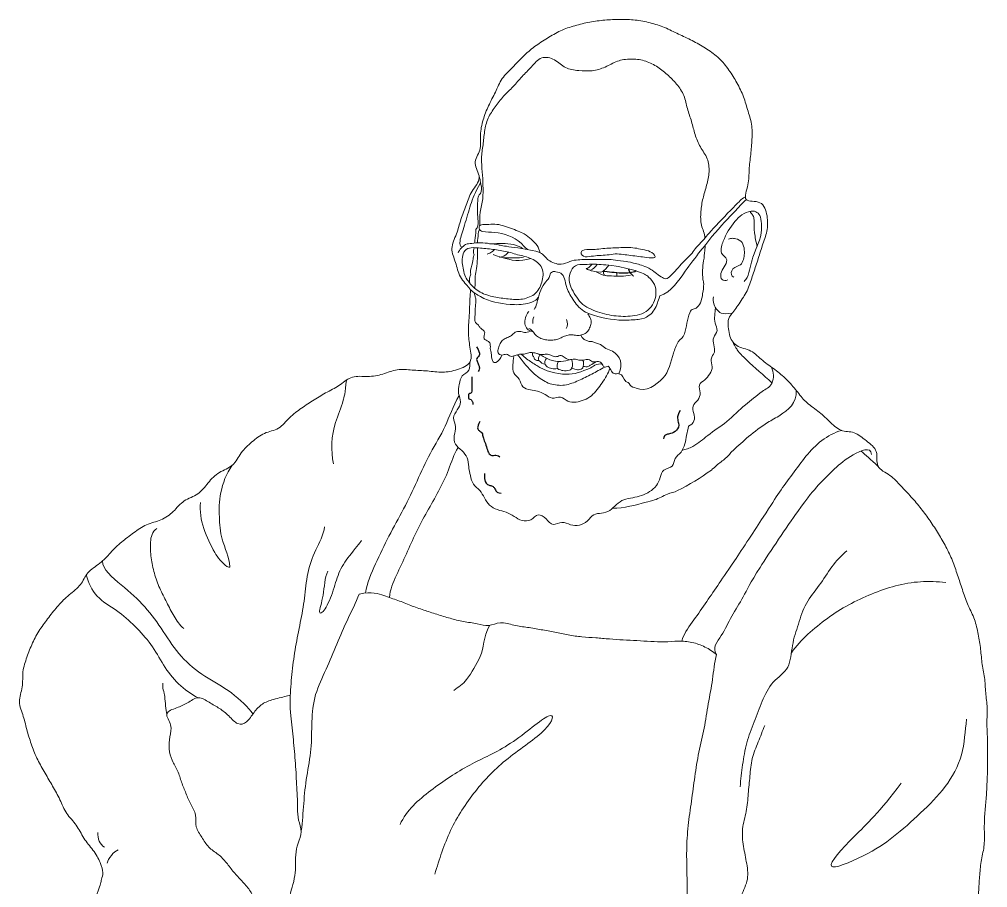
# Model space of a CAD drawing. Header units: feet. Extents: x 89 to 238, y -57 to 31.
# Drawn here: x 155.129 to 157.359, y -38.424 to -36.425 of the extents above; entities that cross this region are included whole.
import ezdxf

# ---------------------------------------------------------------- set-up
doc = ezdxf.new("R2010")
doc.units = ezdxf.units.FT
doc.header["$MEASUREMENT"] = 0
doc.layers.add('inner', color=1, linetype='Continuous')
doc.layers.add('outer', color=3, linetype='Continuous')

msp = doc.modelspace()

# ---------------------------------------------------------------- linework, layer by layer
at = {"layer": 'inner', "lineweight": 5}
for points in [[(156.7075, -36.9288), (156.7075, -36.9181), (156.6971, -36.8995), (156.6977, -36.8676), (156.7024, -36.8369), (156.7119, -36.8071), (156.7187, -36.7766), (156.7154, -36.7447), (156.6959, -36.7193), (156.6842, -36.6905), (156.6775, -36.6599), (156.6663, -36.6309), (156.661, -36.5997), (156.6431, -36.5735), (156.621, -36.5515), (156.5965, -36.5322), (156.568, -36.5184), (156.5369, -36.515), (156.5053, -36.5197), (156.4784, -36.5359), (156.4479, -36.5451), (156.4172, -36.5431), (156.385, -36.5395), (156.363, -36.5156), (156.3298, -36.5082), (156.3082, -36.5351), (156.2862, -36.556), (156.2666, -36.5806), (156.243, -36.6012), (156.2248, -36.6265), (156.2063, -36.6519), (156.1995, -36.6829), (156.1973, -36.7139), (156.1913, -36.7448), (156.1955, -36.776), (156.1965, -36.807), (156.1974, -36.8384), (156.1889, -36.8687), (156.1892, -36.8897), (156.1892, -36.9)], [(156.191, -36.8015), (156.1776, -36.8245), (156.1682, -36.8496), (156.1538, -36.9009), (156.1406, -36.9386), (156.1438, -36.9477), (156.1485, -36.9496)], [(156.1884, -36.9084), (156.1856, -36.9121), (156.184, -36.9367), (156.1839, -36.9396)], [(156.2722, -36.966), (156.2669, -36.9645), (156.2565, -36.9604), (156.2399, -36.9582), (156.2236, -36.9549), (156.2071, -36.9532), (156.1904, -36.9519), (156.1742, -36.9499), (156.1564, -36.9524), (156.1484, -36.9688), (156.1484, -36.9854), (156.1513, -37.0018), (156.155, -37.0182), (156.1655, -37.0314), (156.176, -37.0444), (156.1902, -37.0535), (156.2055, -37.06), (156.2217, -37.0642), (156.2381, -37.0668), (156.2546, -37.0689), (156.2712, -37.0703), (156.2879, -37.0699), (156.3038, -37.0645), (156.3188, -37.0569), (156.3279, -37.0422), (156.3332, -37.0266), (156.3365, -37.0099), (156.3315, -36.9936), (156.3195, -36.9815), (156.3045, -36.974), (156.2885, -36.9695), (156.2775, -36.9675), (156.2722, -36.966)], [(156.2549, -36.9607), (156.2495, -36.9699), (156.2392, -36.9721), (156.2342, -36.9733)], [(156.4408, -36.9548), (156.434, -36.9551), (156.4183, -36.9566), (156.4253, -36.974), (156.4466, -36.9703), (156.464, -36.9686), (156.4826, -36.968), (156.5006, -36.9643), (156.5191, -36.9665), (156.5371, -36.9685), (156.5559, -36.9712), (156.5719, -36.9728), (156.5982, -36.9768), (156.5869, -36.9601), (156.5683, -36.956), (156.5506, -36.9518), (156.5322, -36.9501), (156.5139, -36.9507), (156.4955, -36.9513), (156.4774, -36.9521), (156.4588, -36.955), (156.4475, -36.9545), (156.4408, -36.9548)], [(156.4094, -36.9923), (156.4034, -36.9955), (156.3955, -37.0092), (156.3941, -37.0312), (156.4035, -37.0514), (156.415, -37.0698), (156.4303, -37.0858), (156.4502, -37.0951), (156.4709, -37.102), (156.4921, -37.107), (156.5138, -37.1093), (156.5356, -37.1086), (156.5573, -37.1057), (156.5775, -37.0963), (156.5907, -37.0782), (156.5964, -37.0568), (156.593, -37.0346), (156.5787, -37.0174), (156.5599, -37.0059), (156.4961, -36.991), (156.4742, -36.9903), (156.4524, -36.9879), (156.4312, -36.9901), (156.4153, -36.9891), (156.4094, -36.9923)], [(156.4597, -36.9892), (156.4541, -36.9973), (156.4496, -36.9997), (156.4452, -37.0019)], [(156.504, -37.0089), (156.505, -37.0116), (156.5056, -37.0142), (156.5039, -37.0169)], [(156.302, -37.137), (156.306, -37.1379), (156.311, -37.143), (156.3173, -37.1525), (156.327, -37.1589), (156.3378, -37.1624), (156.3491, -37.1641), (156.3605, -37.1633), (156.3717, -37.1608), (156.3817, -37.1553), (156.3924, -37.1515), (156.4039, -37.1511), (156.4151, -37.1537), (156.4264, -37.1512), (156.4368, -37.1457), (156.4421, -37.1355), (156.4469, -37.1248), (156.4444, -37.1133), (156.4406, -37.1067), (156.4382, -37.1038)], [(156.3133, -37.1097), (156.3107, -37.1149), (156.3104, -37.1198), (156.3115, -37.1254)], [(156.3886, -37.1164), (156.3915, -37.1225), (156.3919, -37.1312), (156.388, -37.1369)], [(156.2672, -37.201), (156.2665, -37.2075), (156.2652, -37.2197), (156.264, -37.2409), (156.2828, -37.2517), (156.2849, -37.2738), (156.3072, -37.2782), (156.3213, -37.2805), (156.3401, -37.2877), (156.3551, -37.3009), (156.3763, -37.2911), (156.3913, -37.3066), (156.4114, -37.3073), (156.4298, -37.3019), (156.4469, -37.2924), (156.4597, -37.2777), (156.471, -37.2622), (156.4814, -37.246), (156.4869, -37.2343), (156.489, -37.2282)], [(156.2763, -37.1971), (156.2832, -37.2061), (156.2969, -37.2241), (156.321, -37.248), (156.3499, -37.2664), (156.3851, -37.2697), (156.4169, -37.2571), (156.4472, -37.242), (156.467, -37.231), (156.4768, -37.2256)], [(156.1414, -37.291), (156.127, -37.317), (156.1118, -37.3629), (156.0742, -37.4235), (156.0447, -37.4882), (156.0145, -37.5526), (155.9792, -37.6145), (155.9488, -37.6785), (155.9296, -37.7223), (155.9263, -37.7459)], [(156.1392, -37.4107), (156.129, -37.427), (156.1188, -37.4628), (156.0947, -37.5113), (156.0678, -37.5584), (156.0416, -37.6058), (156.0204, -37.6558), (155.9973, -37.7046), (155.9823, -37.7383), (155.9809, -37.7562)], [(157.1069, -37.4549), (157.0886, -37.4375), (157.0776, -37.4291), (157.0674, -37.4189)], [(155.4452, -37.597), (155.4345, -37.6048), (155.4291, -37.6287), (155.4317, -37.6649), (155.4389, -37.7007), (155.4514, -37.7351), (155.4686, -37.7673), (155.4842, -37.8), (155.498, -37.8197), (155.5074, -37.8277)], [(155.8316, -37.5936), (155.8296, -37.6128), (155.8094, -37.646), (155.7906, -37.7005), (155.7865, -37.7578), (155.7759, -37.8139), (155.7645, -37.87), (155.7566, -37.9261), (155.7537, -37.9641), (155.7526, -37.9831)], [(155.917, -37.6248), (155.9177, -37.6238), (155.8912, -37.6567), (155.8644, -37.6937), (155.8533, -37.7382), (155.8326, -37.7893), (155.8143, -37.7984), (155.8309, -37.754), (155.8319, -37.7106), (155.839, -37.6959)], [(157.0347, -37.6488), (157.0212, -37.6593), (156.9984, -37.6851), (156.9722, -37.729), (156.9381, -37.7681), (156.9231, -37.818), (156.9068, -37.8651), (156.9052, -37.9216), (156.8617, -37.9479), (156.8384, -37.995), (156.8213, -38.0428), (156.802, -38.0905), (156.7943, -38.1413), (156.79, -38.1751), (156.7887, -38.1921)], [(155.3207, -37.6717), (155.3191, -37.6918), (155.3667, -37.7284), (155.4198, -37.776), (155.4608, -37.8341), (155.499, -37.8947), (155.555, -37.9394), (155.6181, -37.9719), (155.6564, -38.0096), (155.6668, -38.0242)], [(155.283, -37.7044), (155.2879, -37.7222), (155.3038, -37.7574), (155.3542, -37.7849), (155.3956, -37.8219), (155.4336, -37.863), (155.4601, -37.9122), (155.4931, -37.9574), (155.5243, -37.9788), (155.5409, -37.9871)], [(156.0055, -38.2791), (156.0204, -38.2459), (156.075, -38.1991), (156.166, -38.1378), (156.2569, -38.1023), (156.3678, -38.0037), (156.3534, -38.0591), (156.2487, -38.1254), (156.1768, -38.2), (156.1176, -38.2908), (156.0961, -38.3593), (156.0853, -38.3931)], [(157.3103, -38.0365), (157.3068, -38.0637), (157.3045, -38.1202), (157.2636, -38.1945), (157.2054, -38.2525), (157.1412, -38.31), (157.0814, -38.349), (156.9648, -38.3992), (157.0517, -38.3034), (157.109, -38.2513), (157.1598, -38.1835)], [(156.7843, -38.5289), (156.7854, -38.5153), (156.7882, -38.4884), (156.7863, -38.4467), (156.8089, -38.4101), (156.8046, -38.3691), (156.7956, -38.3295), (156.7917, -38.2883), (156.8044, -38.249), (156.8071, -38.2081), (156.8114, -38.1676), (156.8146, -38.1268), (156.8304, -38.0887), (156.8404, -38.0635), (156.8454, -38.0509)], [(155.3097, -38.2975), (155.3097, -38.3106), (155.3133, -38.3257), (155.3253, -38.3309)], [(155.3311, -38.3678), (155.3331, -38.3576), (155.3463, -38.3408), (155.3562, -38.3374)]]:
    msp.add_open_spline(points, degree=3, dxfattribs=at)
for points, knots in [([(156.1876, -36.7863), (156.1897, -36.7919), (156.19, -36.7962), (156.1906, -36.7998), (156.1919, -36.8063), (156.1943, -36.8145), (156.1926, -36.8212), (156.1915, -36.8253), (156.1881, -36.8281), (156.1865, -36.832), (156.1851, -36.8355), (156.1846, -36.8401), (156.1843, -36.8438), (156.1831, -36.8552), (156.1838, -36.8679), (156.1843, -36.8793), (156.1846, -36.8861), (156.1859, -36.8935), (156.1849, -36.9003), (156.1844, -36.9035), (156.1813, -36.906), (156.1801, -36.909), (156.1791, -36.9113), (156.1801, -36.9145), (156.1798, -36.9169), (156.1788, -36.9247), (156.1776, -36.9319), (156.1779, -36.94)], [0, 0, 0, 0, 1, 1, 1, 2, 2, 2, 3, 3, 3, 4, 4, 4, 5, 5, 5, 6, 6, 6, 7, 7, 7, 8, 8, 8, 9.122264, 9.122264, 9.122264, 9.122264]), ([(156.8008, -36.8333), (156.7947, -36.837), (156.7911, -36.8404), (156.7871, -36.8431), (156.7211, -36.9113), (156.7111, -36.9244), (156.7031, -36.9348), (156.6933, -36.9434), (156.6849, -36.9535), (156.6815, -36.9575), (156.6792, -36.9623), (156.6755, -36.9661), (156.6706, -36.9712), (156.6651, -36.9756), (156.6604, -36.9809), (156.6508, -36.9915), (156.6415, -37.0023), (156.6316, -37.0126), (156.6275, -37.0174), (156.6245, -37.0195), (156.6204, -37.0217), (156.6175, -37.0232), (156.6127, -37.0208), (156.6101, -37.0196), (156.6002, -37.015), (156.5924, -37.0061), (156.583, -37.0007), (156.5693, -36.9927), (156.552, -36.9883), (156.5299, -36.9828), (156.5263, -36.9824), (156.5088, -36.9801), (156.4913, -36.9778), (156.4737, -36.9776), (156.4692, -36.9776), (156.4281, -36.978), (156.4225, -36.978), (156.4168, -36.979), (156.4114, -36.9792), (156.3972, -36.9796), (156.386, -36.9905), (156.3713, -36.9889), (156.3646, -36.9881), (156.3501, -36.9827), (156.3451, -36.9776), (156.339, -36.9714), (156.334, -36.9639), (156.3253, -36.9611), (156.3063, -36.955), (156.2539, -36.9485), (156.2358, -36.9452), (156.2321, -36.9442), (156.2254, -36.9425), (156.2185, -36.9427), (156.2117, -36.9415), (156.1985, -36.9392), (156.184, -36.9388), (156.1707, -36.9408), (156.1656, -36.9416), (156.1611, -36.9412), (156.1564, -36.9436), (156.1498, -36.9469), (156.142, -36.956), (156.139, -36.9625)], [0, 0, 0, 0, 0.875607, 0.875607, 2.875607, 2.875607, 2.875607, 3.875607, 3.875607, 3.875607, 4.875607, 4.875607, 4.875607, 5.875607, 5.875607, 5.875607, 6.875607, 6.875607, 6.875607, 7.525607, 7.525607, 7.525607, 8.175607, 8.175607, 8.175607, 8.825607, 8.825607, 8.825607, 9.475607, 10.125607, 10.125607, 10.125607, 10.775607, 10.775607, 12.075607, 12.075607, 12.075607, 12.725607, 12.725607, 12.725607, 13.375607, 13.375607, 13.375607, 14.025607, 14.025607, 14.025607, 14.675607, 14.675607, 14.675607, 15.975607, 17.275607, 17.275607, 17.275607, 17.925607, 17.925607, 17.925607, 18.575607, 18.575607, 18.575607, 19.225607, 19.225607, 19.225607, 19.875607, 19.875607, 19.875607, 19.875607]), ([(156.8031, -36.8402), (156.7993, -36.8424), (156.7959, -36.8468), (156.7275, -36.9191), (156.7098, -36.9435), (156.7061, -36.9487), (156.7016, -36.953), (156.6977, -36.958), (156.6855, -36.9732), (156.6735, -36.9889), (156.6623, -37.0049), (156.6465, -37.0273), (156.6308, -37.0523), (156.6037, -37.0619), (156.6019, -37.0694), (156.5998, -37.0738), (156.5983, -37.078), (156.5946, -37.0888), (156.5891, -37.0995), (156.5794, -37.1062), (156.5756, -37.1087), (156.5716, -37.1121), (156.5568, -37.1161), (156.5512, -37.1162), (156.5473, -37.1165), (156.5345, -37.1174), (156.5222, -37.1182), (156.5094, -37.1173), (156.4835, -37.1153), (156.4566, -37.11), (156.4328, -37.0991), (156.4211, -37.0937), (156.4129, -37.0831), (156.4059, -37.0728), (156.3996, -37.0634), (156.3932, -37.0541), (156.3896, -37.0433), (156.3869, -37.0351), (156.3852, -37.0185), (156.3789, -37.0123), (156.3747, -37.0082), (156.3694, -37.007), (156.3639, -37.0062), (156.3616, -37.0059), (156.3588, -37.0054), (156.3566, -37.006), (156.3548, -37.0065), (156.3536, -37.0088), (156.352, -37.0096), (156.35, -37.0129), (156.3502, -37.016), (156.3486, -37.0194), (156.3462, -37.0249), (156.3419, -37.0284), (156.3384, -37.033), (156.3338, -37.0391), (156.3306, -37.0468), (156.3277, -37.0538), (156.3262, -37.0573), (156.3251, -37.0609), (156.3242, -37.0646)], [0, 0, 0, 0, 2, 3, 3, 3, 4, 4, 4, 5, 5, 5, 6, 6, 6, 7, 7, 7, 8, 8, 8, 10, 10, 11, 11, 11, 12, 12, 12, 13, 13, 13, 14, 14, 14, 15, 15, 15, 16, 16, 16, 17, 17, 17, 18, 18, 18, 19, 19, 19, 20, 20, 20, 21, 21, 21, 22, 22, 22, 22.269201, 22.269201, 22.269201, 22.269201]), ([(156.7605, -37.025), (156.7554, -37.0275), (156.7503, -37.0259), (156.7472, -37.0243), (156.7429, -37.022), (156.7443, -37.014), (156.7446, -37.0104), (156.7456, -36.9994), (156.7588, -36.9908), (156.7578, -36.9789), (156.757, -36.9705), (156.7479, -36.9701), (156.7459, -36.9631), (156.7434, -36.9547), (156.7467, -36.9431), (156.7498, -36.9354), (156.7563, -36.9191), (156.7656, -36.9043), (156.7765, -36.8907), (156.7863, -36.8787), (156.798, -36.869), (156.8139, -36.8669), (156.8159, -36.8666), (156.8199, -36.8659), (156.822, -36.8668), (156.8254, -36.8682), (156.8299, -36.8701), (156.8321, -36.8732), (156.8374, -36.8804), (156.8383, -36.8997), (156.838, -36.9086), (156.8372, -36.9322), (156.8249, -36.9509), (156.8182, -36.9727), (156.8135, -36.9881), (156.8113, -37.0046), (156.8046, -37.0194), (156.803, -37.023), (156.8001, -37.0258), (156.7978, -37.0289)], [0, 0, 0, 0, 1, 1, 1, 2, 2, 2, 3, 3, 3, 4, 4, 4, 5, 5, 5, 6, 6, 6, 7, 7, 7, 8, 8, 8, 9, 9, 9, 10, 10, 10, 11, 11, 11, 12, 12, 12, 13, 13, 13, 13]), ([(156.8123, -36.8676), (156.8116, -36.8687), (156.8175, -36.8758), (156.8181, -36.8767), (156.8199, -36.8796), (156.8205, -36.8833), (156.8208, -36.8867), (156.8216, -36.8965), (156.8208, -36.9065), (156.8219, -36.9162), (156.8231, -36.9269), (156.8253, -36.9374), (156.8279, -36.9478)], [0, 0, 0, 0, 1, 1, 1, 2, 2, 2, 3, 3, 3, 4, 4, 4, 4]), ([(156.2996, -36.955), (156.298, -36.9534), (156.295, -36.9517), (156.294, -36.9506), (156.2907, -36.9472), (156.2875, -36.9437), (156.2841, -36.9405), (156.268, -36.9252), (156.2451, -36.9179), (156.2234, -36.9158), (156.2142, -36.9149), (156.2047, -36.9148), (156.1957, -36.9131), (156.1925, -36.9125), (156.1885, -36.9105), (156.1879, -36.9069), (156.186, -36.8955), (156.1973, -36.8979), (156.2055, -36.8973), (156.2169, -36.8965), (156.2306, -36.8963), (156.2417, -36.8996), (156.2538, -36.9032), (156.2659, -36.9079), (156.2776, -36.9127), (156.282, -36.9145), (156.2876, -36.9164), (156.2916, -36.9191), (156.3029, -36.9266), (156.3126, -36.9353), (156.3212, -36.9458), (156.3252, -36.9506), (156.3259, -36.9568), (156.3283, -36.9623)], [0.224547, 0.224547, 0.224547, 0.224547, 1, 1, 1, 2, 2, 2, 3, 3, 3, 4, 4, 4, 5, 5, 5, 6, 6, 6, 7, 7, 7, 8, 8, 8, 9, 9, 9, 10, 10, 10, 10.950258, 10.950258, 10.950258, 10.950258]), ([(156.2873, -36.9529), (156.284, -36.9481), (156.2718, -36.9447), (156.2666, -36.9437), (156.2498, -36.9404), (156.2332, -36.941), (156.2146, -36.9419)], [0, 0, 0, 0, 1, 1, 1, 2, 2, 2, 2]), ([(156.7081, -36.9459), (156.7082, -36.9448), (156.7075, -36.9548), (156.7073, -36.9573), (156.7064, -36.9653), (156.706, -36.9727), (156.7046, -36.9807), (156.7019, -36.995), (156.7014, -37.0095), (156.7031, -37.024), (156.7035, -37.0274), (156.7048, -37.0308), (156.7048, -37.0343), (156.705, -37.0418), (156.7035, -37.049), (156.7023, -37.0564), (156.7007, -37.0672), (156.6985, -37.0802), (156.6898, -37.0879), (156.6829, -37.0939), (156.6769, -37.0888), (156.6725, -37.1005), (156.6667, -37.1161), (156.6658, -37.1335), (156.6606, -37.1493), (156.6578, -37.1581), (156.6507, -37.1605), (156.6463, -37.1676), (156.6415, -37.1753), (156.6381, -37.1855), (156.635, -37.194), (156.6281, -37.2133), (156.6259, -37.236), (156.6108, -37.2514), (156.5953, -37.2672), (156.572, -37.2839), (156.5494, -37.2743), (156.5448, -37.2724), (156.5383, -37.2716), (156.5352, -37.2673), (156.5324, -37.2594), (156.5292, -37.2625), (156.5255, -37.2587), (156.5193, -37.252), (156.5194, -37.2422), (156.5093, -37.241), (156.5058, -37.2402), (156.4971, -37.2432), (156.4912, -37.2327), (156.4852, -37.2202), (156.4747, -37.2295), (156.4707, -37.2141), (156.4596, -37.212), (156.4481, -37.2159), (156.4395, -37.2057), (156.4282, -37.2104), (156.4174, -37.21), (156.4068, -37.2059), (156.3959, -37.2102), (156.3856, -37.2052), (156.3766, -37.1963), (156.3659, -37.2035), (156.3555, -37.1998), (156.3456, -37.1948), (156.3343, -37.1974), (156.3234, -37.1956), (156.313, -37.192), (156.3017, -37.1916), (156.2915, -37.1968), (156.2805, -37.1955), (156.271, -37.1988), (156.2593, -37.2031), (156.2506, -37.1935), (156.2405, -37.2005), (156.2287, -37.1937), (156.2326, -37.1815), (156.2354, -37.1713), (156.2426, -37.1623), (156.2524, -37.1574), (156.2627, -37.1537), (156.2699, -37.1444), (156.2813, -37.1426), (156.2919, -37.1468), (156.3001, -37.1458), (156.3056, -37.1426)], [0, 0, 0, 0, 1, 1, 1, 2, 2, 2, 3, 3, 3, 4, 4, 4, 5, 5, 5, 6, 6, 6, 7, 7, 7, 8, 8, 8, 9, 9, 9, 10, 10, 10, 11, 11, 11, 12, 12, 12, 13, 13, 13, 14, 14, 14, 15, 15, 15, 16, 17, 18, 19, 20, 21, 22, 23, 24, 25, 26, 27, 28, 29, 30, 31, 32, 33, 34, 35, 36, 37, 38, 39, 40, 41, 42, 43, 44, 45, 46, 47, 48, 49, 50, 51, 52, 52, 52, 52]), ([(156.7622, -36.9308), (156.7691, -36.929), (156.77, -36.9291), (156.7768, -36.9294), (156.7806, -36.9298), (156.7866, -36.9331), (156.7973, -36.9391), (156.7988, -36.9535), (156.7985, -36.9643), (156.7982, -36.9726), (156.7955, -36.9837), (156.7896, -36.9902), (156.7885, -36.9914), (156.7868, -36.9913), (156.7854, -36.9919), (156.7797, -36.9947), (156.7721, -36.9976), (156.7692, -37.0038), (156.7667, -37.0088), (156.7679, -37.0175), (156.7745, -37.0185)], [0, 0, 0, 0, 1, 1, 2, 2, 2, 3, 3, 3, 4, 4, 4, 5, 5, 5, 6, 6, 6, 7, 7, 7, 7]), ([(156.1768, -36.9506), (156.1754, -36.9554), (156.1743, -36.9582), (156.1746, -36.9614), (156.1748, -36.9638), (156.1767, -36.9664), (156.1755, -36.9688), (156.1734, -36.973), (156.1739, -36.9756), (156.1733, -36.9802), (156.1724, -36.9877), (156.1692, -36.995), (156.1681, -37.0025), (156.1675, -37.0063), (156.1685, -37.0104), (156.1681, -37.0143), (156.1679, -37.0158), (156.1667, -37.0169), (156.1663, -37.0182), (156.1651, -37.0223), (156.165, -37.0273), (156.1663, -37.0323)], [0.000688, 0.000688, 0.000688, 0.000688, 1, 1, 1, 2, 2, 2, 3, 3, 3, 4, 4, 4, 5, 5, 5, 6, 6, 6, 6.994799, 6.994799, 6.994799, 6.994799]), ([(156.1842, -36.9511), (156.1842, -36.9678), (156.1836, -36.9839), (156.1816, -36.999), (156.1808, -37.0049), (156.1791, -37.0106), (156.1786, -37.0165), (156.1779, -37.0231), (156.1791, -37.0299), (156.1786, -37.0366), (156.1783, -37.0393), (156.1774, -37.0416), (156.1773, -37.0443)], [0.000371, 0.000371, 0.000371, 0.000371, 1, 1, 1, 2, 2, 2, 3, 3, 3, 3.927449, 3.927449, 3.927449, 3.927449]), ([(156.2232, -36.9551), (156.2208, -36.9577), (156.2183, -36.959), (156.217, -36.96), (156.2138, -36.9624), (156.2102, -36.9642), (156.2064, -36.9654)], [0.001649, 0.001649, 0.001649, 0.001649, 1, 1, 1, 2, 2, 2, 2]), ([(156.2202, -36.9662), (156.2269, -36.9695), (156.2337, -36.9709), (156.2406, -36.9731), (156.262, -36.9798), (156.2807, -36.9844), (156.3067, -36.9754)], [0, 0, 0, 0, 1, 1, 1, 1.999755, 1.999755, 1.999755, 1.999755]), ([(156.2899, -36.9724), (156.2844, -36.975), (156.2765, -36.9734), (156.2706, -36.9738), (156.2611, -36.9743), (156.2508, -36.9745), (156.2405, -36.973)], [0, 0, 0, 0, 1, 1, 1, 2, 2, 2, 2]), ([(156.4476, -36.9888), (156.4453, -36.9913), (156.443, -36.9945), (156.4399, -36.9964), (156.4379, -36.9985), (156.4345, -36.999), (156.4339, -36.9999), (156.44, -37.0014), (156.4413, -37.002), (156.4431, -37.0027), (156.4448, -37.0036), (156.4467, -37.0041), (156.4574, -37.0068), (156.467, -37.0075), (156.476, -37.0038), (156.4804, -36.9989), (156.4861, -36.9908)], [0, 0, 0, 0, 1.308083, 1.308083, 2.308083, 2.308083, 2.308083, 4.308083, 4.308083, 4.308083, 5.308083, 5.308083, 6.308083, 6.308083, 6.308083, 7.309053, 7.309053, 7.309053, 7.309053]), ([(156.4572, -37.0063), (156.461, -37.0097), (156.474, -37.0142), (156.478, -37.0148), (156.4819, -37.0155), (156.4885, -37.0155), (156.4924, -37.0157), (156.5068, -37.0166), (156.5219, -37.0175), (156.5361, -37.0137)], [0.134854, 0.134854, 0.134854, 0.134854, 2, 2, 2, 3, 3, 3, 4, 4, 4, 4]), ([(156.4743, -37.0055), (156.474, -37.0066), (156.474, -37.0086), (156.4742, -37.0096), (156.4748, -37.0137), (156.4755, -37.0136), (156.4784, -37.0149)], [0.38664, 0.38664, 0.38664, 0.38664, 1, 1, 1, 1.857957, 1.857957, 1.857957, 1.857957]), ([(156.1673, -37.0474), (156.1739, -37.0529), (156.1831, -37.0593), (156.1907, -37.0635), (156.2108, -37.0747), (156.2359, -37.0801), (156.2588, -37.0812), (156.2659, -37.0816), (156.2719, -37.0826), (156.279, -37.0818), (156.2926, -37.0802), (156.3062, -37.0798), (156.318, -37.0715), (156.3205, -37.0698), (156.3224, -37.0671), (156.3242, -37.0646), (156.3217, -37.0745), (156.3201, -37.0848), (156.3142, -37.0934)], [0, 0, 0, 0, 1, 1, 1, 2, 2, 2, 3, 3, 3, 4, 4, 4, 4.822125, 4.822125, 4.822125, 5.552924, 5.552924, 5.552924, 5.552924]), ([(156.1772, -37.055), (156.1772, -37.0591), (156.179, -37.0645), (156.1808, -37.0727), (156.1796, -37.0811), (156.1787, -37.0895), (156.1785, -37.0978), (156.1787, -37.1063), (156.1769, -37.1144), (156.1781, -37.1236), (156.1853, -37.1272), (156.1885, -37.1339), (156.1944, -37.1386), (156.2016, -37.1445), (156.1995, -37.152), (156.1977, -37.1619), (156.206, -37.1647), (156.213, -37.1688), (156.2135, -37.1752), (156.2135, -37.1779), (156.2123, -37.1857), (156.215, -37.1881), (156.2155, -37.1912), (156.2163, -37.1965), (156.2151, -37.218), (156.2259, -37.2151), (156.2321, -37.2134), (156.237, -37.2047), (156.2403, -37.1982)], [0, 0, 0, 0, 1, 2, 3, 4, 5, 6, 7, 8, 9, 10, 11, 12, 13, 14, 15, 16, 17, 17, 17, 18, 18, 18, 19, 19, 19, 20, 20, 20, 20]), ([(156.7271, -37.0638), (156.7253, -37.0749), (156.7285, -37.0866), (156.7366, -37.0946), (156.7402, -37.0981), (156.7448, -37.1066), (156.7708, -37.1012)], [0, 0, 0, 0, 1, 1, 1, 2, 2, 2, 2]), ([(156.1671, -37.2125), (156.166, -37.2189), (156.1684, -37.2361), (156.1453, -37.2438), (156.1421, -37.2656), (156.1381, -37.2864), (156.1479, -37.3063), (156.1379, -37.3244), (156.1247, -37.342), (156.1363, -37.3633), (156.1291, -37.3825), (156.1304, -37.4049), (156.1483, -37.4175), (156.1623, -37.4338), (156.163, -37.4553), (156.1672, -37.4754), (156.1726, -37.4964), (156.1907, -37.5089), (156.1995, -37.5267), (156.2104, -37.5452), (156.2295, -37.5549), (156.2501, -37.559), (156.2682, -37.5693), (156.2859, -37.581), (156.3076, -37.5803), (156.3229, -37.5603), (156.3429, -37.5746), (156.357, -37.5933), (156.379, -37.5788), (156.3978, -37.5905), (156.4187, -37.5912), (156.438, -37.5815), (156.4509, -37.5623), (156.4692, -37.5634), (156.4893, -37.5574), (156.5037, -37.5413), (156.5201, -37.5296), (156.5415, -37.5268), (156.5617, -37.5219), (156.5807, -37.5133), (156.5973, -37.4995), (156.6047, -37.4805), (156.6097, -37.4601), (156.6366, -37.4571), (156.6362, -37.4342), (156.6544, -37.4228), (156.6619, -37.4028), (156.6654, -37.3823), (156.6683, -37.3687), (156.6701, -37.3619), (156.6752, -37.3595), (156.6852, -37.3501), (156.6824, -37.3322), (156.6764, -37.3144), (156.6932, -37.3023), (156.6987, -37.2854), (156.6904, -37.2656), (156.7085, -37.2556), (156.719, -37.2421), (156.7274, -37.225), (156.7179, -37.2065), (156.7326, -37.1922), (156.7274, -37.1746), (156.725, -37.157), (156.7396, -37.1422), (156.7293, -37.1245), (156.7299, -37.1068), (156.7311, -37.095), (156.7322, -37.0891)], [0, 0, 0, 0, 1, 2, 3, 4, 5, 6, 7, 8, 9, 10, 11, 12, 13, 14, 15, 16, 17, 18, 19, 20, 21, 22, 23, 24, 25, 26, 27, 28, 29, 30, 31, 32, 33, 34, 35, 36, 37, 38, 39, 40, 41, 42, 43, 44, 45, 46, 47, 47, 47, 48, 49, 50, 51, 52, 53, 54, 55, 56, 57, 58, 59, 60, 61, 62, 63, 64, 64, 64, 64]), ([(156.3021, -37.098), (156.3001, -37.0992), (156.298, -37.1035), (156.2974, -37.1045), (156.2952, -37.1086), (156.2935, -37.1148), (156.293, -37.1195), (156.292, -37.1277), (156.296, -37.1377), (156.3035, -37.1418), (156.3053, -37.1428), (156.3094, -37.1436), (156.3115, -37.1441)], [0, 0, 0, 0, 1, 1, 1, 2, 2, 2, 3, 3, 3, 3.856924, 3.856924, 3.856924, 3.856924]), ([(156.4215, -37.152), (156.4249, -37.1604), (156.4322, -37.1649), (156.4408, -37.1666), (156.4432, -37.167), (156.4462, -37.1662), (156.4483, -37.167), (156.4544, -37.1695), (156.4612, -37.1709), (156.4672, -37.1736), (156.4721, -37.1759), (156.4749, -37.1802), (156.4794, -37.183), (156.4839, -37.1859), (156.4902, -37.1862), (156.4949, -37.1892), (156.5123, -37.1998), (156.5205, -37.2193), (156.5093, -37.241)], [0, 0, 0, 0, 1, 1, 1, 2, 2, 2, 3, 3, 3, 4, 4, 4, 5, 5, 5, 6, 6, 6, 6]), ([(156.7717, -37.1676), (156.7764, -37.1775), (156.7825, -37.187), (156.7843, -37.1893), (156.7899, -37.1964), (156.7972, -37.2026), (156.8035, -37.209), (156.8221, -37.2276), (156.8432, -37.2435), (156.8618, -37.2622)], [0, 0, 0, 0, 1, 1, 1, 2, 2, 2, 3.049389, 3.049389, 3.049389, 3.049389]), ([(156.3105, -37.1922), (156.3096, -37.1956), (156.3106, -37.1992), (156.3126, -37.2016), (156.3138, -37.2033), (156.3142, -37.2056), (156.3154, -37.2074), (156.3177, -37.2106), (156.3225, -37.2109), (156.3252, -37.2102)], [0, 0, 0, 0, 1, 1, 1, 2, 2, 2, 3, 3, 3, 3]), ([(156.284, -37.1961), (156.2901, -37.1999), (156.2936, -37.2042), (156.297, -37.2067), (156.3044, -37.2123), (156.3125, -37.2171), (156.3203, -37.2223), (156.3393, -37.2349), (156.3654, -37.2415), (156.3878, -37.2423), (156.4063, -37.2431), (156.4249, -37.2356), (156.4417, -37.2287), (156.4494, -37.2255), (156.4578, -37.2151), (156.4716, -37.2195)], [0, 0, 0, 0, 1, 1, 1, 2, 2, 2, 3, 3, 3, 4, 4, 4, 5, 5, 5, 5]), ([(156.3215, -37.1947), (156.328, -37.1971), (156.3316, -37.1995), (156.3353, -37.2015), (156.3431, -37.2057), (156.3512, -37.2096), (156.3599, -37.2115), (156.3649, -37.2127), (156.3709, -37.2137), (156.376, -37.2129), (156.3838, -37.2118), (156.3911, -37.2104), (156.3984, -37.2085)], [0, 0, 0, 0, 1, 1, 1, 2, 2, 2, 3, 3, 3, 4, 4, 4, 4]), ([(156.3273, -37.1972), (156.3248, -37.2016), (156.3233, -37.2065), (156.3255, -37.2108), (156.3295, -37.2147), (156.334, -37.2192), (156.3394, -37.2195)], [0, 0, 0, 0, 1, 1, 1, 1.826541, 1.826541, 1.826541, 1.826541]), ([(156.3427, -37.2053), (156.3395, -37.2091), (156.3365, -37.2171), (156.3404, -37.2208), (156.3426, -37.2242), (156.3453, -37.2259), (156.3486, -37.2272), (156.3508, -37.2281), (156.3647, -37.2318), (156.3684, -37.229)], [0, 0, 0, 0, 0.942352, 0.942352, 0.942352, 1.942352, 1.942352, 1.942352, 3.98182, 3.98182, 3.98182, 3.98182]), ([(156.4001, -37.2083), (156.4013, -37.2101), (156.4024, -37.215), (156.4025, -37.2158), (156.4029, -37.2196), (156.4024, -37.2226), (156.402, -37.2262), (156.4004, -37.2292), (156.3984, -37.2317), (156.396, -37.2326), (156.3909, -37.2345), (156.3854, -37.2347), (156.3801, -37.2338), (156.3789, -37.2336), (156.3713, -37.2316), (156.3685, -37.2291), (156.3655, -37.2253), (156.3681, -37.2178), (156.3693, -37.2137)], [0, 0, 0, 0, 1, 1, 1, 2, 2, 2, 3, 3, 3, 4, 4, 4, 5, 5, 5, 6, 6, 6, 6]), ([(156.4258, -37.2099), (156.4298, -37.2136), (156.4278, -37.2196), (156.4273, -37.2238), (156.4267, -37.2266), (156.4259, -37.228), (156.4247, -37.2289), (156.4223, -37.2307), (156.4171, -37.2321), (156.4142, -37.232), (156.4131, -37.232), (156.4026, -37.2297), (156.401, -37.2279)], [0, 0, 0, 0, 1, 1, 1, 2, 2, 2, 3, 3, 3, 4, 4, 4, 4]), ([(156.4272, -37.2244), (156.4319, -37.2246), (156.435, -37.225), (156.4362, -37.2249), (156.4389, -37.2246), (156.4412, -37.2228), (156.4436, -37.2216), (156.4486, -37.2193), (156.4524, -37.216), (156.4578, -37.2132)], [0, 0, 0, 0, 1, 1, 1, 2, 2, 2, 3, 3, 3, 3]), ([(156.8608, -37.2257), (156.8653, -37.239), (156.8679, -37.25), (156.8614, -37.2631), (156.8566, -37.2727), (156.8476, -37.2761), (156.8393, -37.2821), (156.8261, -37.2916), (156.8131, -37.302), (156.8007, -37.3124), (156.7861, -37.3247), (156.7726, -37.3386), (156.7578, -37.351), (156.744, -37.3625), (156.7283, -37.3721), (156.7142, -37.3832), (156.7029, -37.392), (156.6924, -37.4012), (156.6801, -37.4085), (156.6719, -37.4133), (156.6632, -37.4142), (156.6551, -37.4178)], [0.026047, 0.026047, 0.026047, 0.026047, 1, 1, 1, 2, 2, 2, 3, 3, 3, 4, 4, 4, 5, 5, 5, 6, 6, 6, 6.937361, 6.937361, 6.937361, 6.937361]), ([(155.8819, -37.2558), (155.8798, -37.2847), (155.8762, -37.2969), (155.8748, -37.3022), (155.8701, -37.3198), (155.8628, -37.3364), (155.8569, -37.3534), (155.8472, -37.3818), (155.8461, -37.4193), (155.8523, -37.4485)], [0, 0, 0, 0, 1, 1, 1, 2, 2, 2, 3, 3, 3, 3]), ([(156.9176, -37.2789), (156.9213, -37.3081), (156.8968, -37.326), (156.881, -37.3364), (156.8716, -37.3425), (156.8612, -37.3473), (156.8519, -37.3535), (156.837, -37.3634), (156.822, -37.3742), (156.8083, -37.3857), (156.7961, -37.396), (156.7838, -37.4069), (156.7723, -37.4179), (156.7649, -37.425), (156.7632, -37.4289), (156.7552, -37.4356), (156.7485, -37.4413), (156.7411, -37.4462), (156.7344, -37.4521), (156.7309, -37.4551), (156.7263, -37.4599), (156.7224, -37.4628), (156.6979, -37.4805), (156.6717, -37.4967), (156.6447, -37.5102), (156.6372, -37.5139), (156.629, -37.5152), (156.6213, -37.5184), (156.6113, -37.5225), (156.6019, -37.5281), (156.5916, -37.5316), (156.5879, -37.5329), (156.5756, -37.5357), (156.572, -37.5367), (156.5478, -37.5437), (156.5215, -37.5506), (156.4949, -37.5506)], [0, 0, 0, 0, 1, 1, 1, 2, 2, 2, 3, 3, 3, 4, 4, 4, 5, 5, 5, 6, 6, 6, 7, 7, 7, 8, 8, 8, 9, 9, 9, 10, 10, 10, 11, 11, 11, 12, 12, 12, 12]), ([(157.0224, -37.3716), (157.0058, -37.3762), (156.9749, -37.3926), (156.9395, -37.4305), (156.9093, -37.4721), (156.8786, -37.5135), (156.8513, -37.5572), (156.7664, -37.6862), (156.7368, -37.7283), (156.7083, -37.7712), (156.6786, -37.8125), (156.6582, -37.8409), (156.6546, -37.8568)], [0, 0, 0, 0, 1, 2, 3, 4, 5, 6, 7, 8, 9, 9.966371, 9.966371, 9.966371, 9.966371]), ([(157.0909, -37.4266), (157.0897, -37.4076), (157.0439, -37.4279), (157.0058, -37.4589), (156.9688, -37.4969), (156.9351, -37.5363), (156.8187, -37.7076), (156.7971, -37.7549), (156.7681, -37.7994), (156.7479, -37.8439), (156.7238, -37.872), (156.7343, -37.8875), (156.7292, -37.9065), (156.7262, -37.945), (156.7147, -38.0007), (156.7069, -38.0574), (156.6929, -38.1124), (156.684, -38.1689), (156.6768, -38.225), (156.6682, -38.2815), (156.6648, -38.3385), (156.6664, -38.3955), (156.6671, -38.4526), (156.6702, -38.5091), (156.673, -38.5493), (156.6865, -38.5633)], [0, 0, 0, 0, 1, 2, 3, 4, 5, 6, 7, 8, 9, 9, 9, 10, 11, 12, 13, 14, 15, 16, 17, 18, 19, 20, 21, 21, 21, 21]), ([(155.5459, -37.5375), (155.5414, -37.5767), (155.5601, -37.6192), (155.5789, -37.6526), (155.5854, -37.6641), (155.5958, -37.6767), (155.6067, -37.6847), (155.6087, -37.6861), (155.614, -37.6879), (155.6139, -37.6855), (155.6129, -37.6632), (155.6018, -37.643), (155.5957, -37.6218), (155.5911, -37.6057), (155.5903, -37.5867), (155.5894, -37.5702), (155.5876, -37.5395), (155.5909, -37.491), (155.6193, -37.4515)], [0, 0, 0, 0, 1, 1, 1, 2, 2, 2, 3, 3, 3, 4, 4, 4, 5, 5, 5, 6, 6, 6, 6]), ([(157.2622, -37.7218), (157.2429, -37.7193), (157.2039, -37.718), (157.1461, -37.7278), (157.0912, -37.7475), (157.0381, -37.772), (156.9889, -37.8033), (156.944, -37.8398), (156.9176, -37.8678), (156.9068, -37.8836)], [0, 0, 0, 0, 1, 2, 3, 4, 5, 6, 6.980469, 6.980469, 6.980469, 6.980469]), ([(155.778, -38.2935), (155.7809, -38.2725), (155.7832, -38.2304), (155.7897, -38.1676), (155.8028, -38.1056), (155.8011, -38.0423), (155.8076, -37.9789), (155.8357, -37.9217), (155.8601, -37.8637), (155.8844, -37.8054), (155.9039, -37.7681), (155.9117, -37.7485), (155.9412, -37.7416), (155.9702, -37.753), (156.0007, -37.7625), (156.0299, -37.7749), (156.06, -37.7851), (156.0901, -37.7951), (156.1206, -37.8043), (156.1511, -37.8122), (156.1841, -37.8158), (156.2098, -37.8246), (156.2355, -37.8098), (156.2681, -37.8214), (156.2992, -37.8246), (156.3306, -37.8304), (156.3619, -37.8357), (156.3929, -37.843), (156.4243, -37.8472), (156.4561, -37.8488), (156.4877, -37.8519), (156.5194, -37.8542), (156.5511, -37.8555), (156.5828, -37.8573), (156.6146, -37.8596), (156.6462, -37.8555), (156.6781, -37.8586), (156.7084, -37.869), (156.7261, -37.8808), (156.7343, -37.8875)], [0, 0, 0, 0, 1, 2, 3, 4, 5, 6, 7, 8, 9, 9, 9, 10, 11, 12, 13, 14, 15, 16, 17, 18, 19, 20, 21, 22, 23, 24, 25, 26, 27, 28, 29, 30, 31, 32, 33, 34, 35, 35, 35, 35]), ([(156.2113, -37.8204), (156.1972, -37.8485), (156.199, -37.872), (156.1901, -37.892), (156.1819, -37.9103), (156.1704, -37.929), (156.1588, -37.9453), (156.1512, -37.9558), (156.1392, -37.9623), (156.1292, -37.9705)], [0, 0, 0, 0, 1, 1, 1, 2, 2, 2, 3, 3, 3, 3]), ([(155.4595, -37.9536), (155.4569, -37.9623), (155.4628, -37.9754), (155.4637, -37.9842), (155.4653, -37.9992), (155.4654, -38.0134), (155.4684, -38.0257)], [0, 0, 0, 0, 1, 1, 1, 2, 2, 2, 2])]:
    msp.add_open_spline(points, degree=3, knots=knots, dxfattribs=at)
at = {"layer": 'inner'}
msp.add_open_spline([(156.5494, -37.0044), (156.5403, -37.0092), (156.5185, -37.0105), (156.4839, -37.007), (156.4722, -37.0052), (156.4719, -37.0051)], degree=3, knots=[0.024168, 0.024168, 0.024168, 0.024168, 2.457661, 4.915321, 4.966753, 4.966753, 4.966753, 4.966753], dxfattribs=at)
for points, degree in [([(156.5316, -36.9996), (156.5331, -37.0088), (156.5432, -37.0157)], 2), ([(156.1815, -37.1794), (156.1934, -37.1964), (156.18, -37.2046), (156.1825, -37.2118), (156.1867, -37.2206), (156.1887, -37.2268), (156.1882, -37.2319), (156.1851, -37.236)], 3), ([(156.1712, -37.2484), (156.1712, -37.2592), (156.1712, -37.2638), (156.1712, -37.2705), (156.1712, -37.2865), (156.163, -37.2865), (156.163, -37.2901), (156.163, -37.2932), (156.163, -37.2999), (156.1702, -37.2999), (156.1702, -37.3045), (156.1733, -37.3045), (156.1733, -37.3117)], 3), ([(156.6507, -37.3259), (156.6405, -37.3408), (156.6507, -37.3557), (156.6436, -37.373), (156.6271, -37.3801), (156.6193, -37.3801), (156.6138, -37.3848), (156.6138, -37.3855), (156.6122, -37.391)], 3), ([(156.1894, -37.3507), (156.1812, -37.3651), (156.1879, -37.3733), (156.1956, -37.3769), (156.1951, -37.3816), (156.1982, -37.3914), (156.2033, -37.4053), (156.2074, -37.4207), (156.2146, -37.4305), (156.2229, -37.4284), (156.2306, -37.4289), (156.2357, -37.432)], 3), ([(156.1998, -37.4709), (156.1988, -37.4889), (156.207, -37.4977), (156.2173, -37.4987), (156.2225, -37.5028), (156.225, -37.509), (156.2276, -37.5131), (156.2312, -37.5146), (156.2384, -37.5157)], 3)]:
    msp.add_open_spline(points, degree=degree, dxfattribs=at)
at = {"layer": 'outer', "lineweight": 5}
msp.add_open_spline([(155.6061, -40.6051), (155.6356, -40.6251), (155.6752, -40.621), (155.7085, -40.6213), (155.7238, -40.6214), (155.7403, -40.6221), (155.7563, -40.6239), (155.7563, -40.6411), (155.7563, -40.6754), (155.7737, -40.7897), (155.7849, -40.9569), (155.8346, -41.1174), (155.8395, -41.2852), (155.8712, -41.4492), (155.8944, -41.6139), (155.8836, -41.7383), (155.8976, -41.7664), (155.8982, -41.7841), (155.9103, -41.7874), (155.9172, -41.7891), (155.9231, -41.7908), (155.9292, -41.7926), (155.9358, -41.7955), (155.942, -41.796), (155.9568, -41.7972), (155.9712, -41.7943), (155.9851, -41.7955), (155.9839, -41.8005), (155.9816, -41.8104), (155.9911, -41.8442), (155.9889, -41.8965), (155.966, -41.9424), (155.9387, -41.9815), (155.882, -42.0363), (155.8519, -42.0247), (155.8358, -42.0597), (155.8312, -42.0689), (155.8289, -42.0736), (155.8269, -42.0749), (155.8228, -42.0777), (155.8104, -42.0853), (155.7936, -42.101), (155.7718, -42.108), (155.7483, -42.1041), (155.7324, -42.1175), (155.7177, -42.1334), (155.715, -42.1495), (155.713, -42.1533), (155.7121, -42.1553), (155.7101, -42.1567), (155.7063, -42.1594), (155.6947, -42.1702), (155.6753, -42.1823), (155.6563, -42.1951), (155.6341, -42.2017), (155.6148, -42.2141), (155.5948, -42.2258), (155.5714, -42.2275), (155.5524, -42.2415), (155.5299, -42.2457), (155.5091, -42.2572), (155.5026, -42.2812), (155.5104, -42.2947), (155.4934, -42.3239), (155.4954, -42.3472), (155.497, -42.3625), (155.4993, -42.3673), (155.5004, -42.3697), (155.6547, -42.3697), (155.809, -42.3697), (155.9633, -42.3697), (155.9783, -42.3697), (156.0063, -42.3628), (156.017, -42.3582), (156.0576, -42.3574), (156.0851, -42.3545), (156.104, -42.3628), (156.1248, -42.3697), (156.1756, -42.3697), (156.2264, -42.3697), (156.2772, -42.3697), (156.2792, -42.3679), (156.2831, -42.3519), (156.2855, -42.3432), (156.2881, -42.3367), (156.2936, -42.3526), (156.2971, -42.3619), (156.3048, -42.3697), (156.3125, -42.3697), (156.4415, -42.3697), (156.5705, -42.3697), (156.6995, -42.3697), (156.7022, -42.3683), (156.7046, -42.3669), (156.7066, -42.3655), (156.7099, -42.3629), (156.7218, -42.3562), (156.7281, -42.3518), (156.7337, -42.3504), (156.7419, -42.3483), (156.7594, -42.3494), (156.766, -42.3544), (156.7718, -42.3588), (156.7797, -42.3646), (156.7871, -42.3686), (156.7912, -42.3696), (156.796, -42.3698), (156.8009, -42.3697), (156.8128, -42.3697), (156.8247, -42.3697), (156.8366, -42.3697), (156.8452, -42.3675), (156.8435, -42.35), (156.8455, -42.3403), (156.8503, -42.3162), (156.8473, -42.2903), (156.8414, -42.2668), (156.8393, -42.2584), (156.8373, -42.2429), (156.8294, -42.2376), (156.8279, -42.2366), (156.8232, -42.2371), (156.82, -42.2374), (156.8211, -42.2336), (156.8233, -42.226), (156.8203, -42.1889), (156.7991, -42.1432), (156.7829, -42.1141), (156.7679, -42.0721), (156.7671, -42.0279), (156.7631, -41.9844), (156.7653, -41.9404), (156.7654, -41.8965), (156.7589, -41.8527), (156.7642, -41.8208), (156.7639, -41.8119), (156.7639, -41.8064), (156.7818, -41.8043), (156.8022, -41.802), (156.8271, -41.8018), (156.8372, -41.8018), (156.8574, -41.8018), (156.8355, -41.7413), (156.8478, -41.6739), (156.8437, -41.599), (156.8516, -41.5267), (156.8438, -41.4529), (156.8589, -41.3808), (156.8686, -41.3082), (156.8757, -41.2356), (156.8867, -41.1631), (156.8875, -41.0905), (156.8675, -41.0178), (156.9068, -40.9489), (156.8869, -40.8749), (156.8988, -40.8022), (156.8905, -40.7496), (156.8908, -40.7347), (156.8908, -40.726), (156.9026, -40.7251), (156.9401, -40.7217), (156.9932, -40.7097), (157.0018, -40.697), (157.0182, -40.6858), (157.0207, -40.6807), (157.0258, -40.6705), (157.0102, -40.6182), (156.9975, -40.5511), (156.9844, -40.4838), (156.9777, -40.4154), (156.9838, -40.347), (156.985, -40.2786), (156.9919, -40.2104), (157.0007, -40.1426), (157.0091, -40.0745), (156.9998, -40.0063), (156.9893, -39.939), (156.9906, -39.87), (157.0005, -39.8027), (156.9991, -39.734), (156.9972, -39.6837), (157.0031, -39.672), (157.006, -39.6661), (157.0075, -39.6549), (157.0104, -39.6324), (157.0115, -39.6097), (157.0121, -39.5983), (157.0132, -39.591), (157.0155, -39.5764), (157.0138, -39.5273), (157.0199, -39.4566), (157.0305, -39.3865), (157.0495, -39.317), (157.0368, -39.2455), (157.0526, -39.1755), (157.0501, -39.1042), (157.0563, -39.0331), (157.0727, -38.9653), (157.0722, -38.9155), (157.0703, -38.9009), (157.0699, -38.8914), (157.0725, -38.8901), (157.0776, -38.8876), (157.0877, -38.8851), (157.0919, -38.8801), (157.0939, -38.8777), (157.0946, -38.8811), (157.0959, -38.888), (157.1087, -38.9095), (157.1146, -38.9443), (157.1204, -38.9789), (157.1255, -39.0136), (157.1327, -39.048), (157.1319, -39.0832), (157.1294, -39.1182), (157.1255, -39.1532), (157.13, -39.1879), (157.116, -39.2246), (157.1398, -39.2518), (157.168, -39.2654), (157.2116, -39.2928), (157.1945, -39.2412), (157.1992, -39.2106), (157.1995, -39.1744), (157.2034, -39.1398), (157.2062, -39.1047), (157.211, -39.07), (157.2129, -39.0349), (157.2082, -39), (157.2012, -38.9655), (157.1878, -38.9329), (157.1832, -38.8979), (157.178, -38.8633), (157.1726, -38.8288), (157.1601, -38.7947), (157.1571, -38.7635), (157.1783, -38.7323), (157.1957, -38.7033), (157.207, -38.6664), (157.2333, -38.6527), (157.2701, -38.6593), (157.3063, -38.6628), (157.333, -38.6422), (157.3212, -38.6035), (157.3243, -38.5694), (157.3238, -38.5341), (157.3288, -38.4993), (157.335, -38.4648), (157.3382, -38.4298), (157.3402, -38.3948), (157.3436, -38.3599), (157.3525, -38.3256), (157.3505, -38.2906), (157.3516, -38.2555), (157.3554, -38.2206), (157.3571, -38.1856), (157.3586, -38.1505), (157.358, -38.1154), (157.3589, -38.0803), (157.3558, -38.0454), (157.359, -38.0102), (157.3534, -37.9755), (157.3527, -37.9404), (157.3446, -37.9062), (157.3428, -37.871), (157.3365, -37.8366), (157.3283, -37.8022), (157.311, -37.7714), (157.3006, -37.7378), (157.2892, -37.7046), (157.2782, -37.6713), (157.2632, -37.6396), (157.2453, -37.6094), (157.2267, -37.5796), (157.2055, -37.5516), (157.1833, -37.5245), (157.1582, -37.4996), (157.1363, -37.4733), (157.0976, -37.4572), (157.1094, -37.4173), (157.0786, -37.396), (157.0523, -37.3722), (157.0202, -37.3762), (156.9934, -37.3495), (156.9684, -37.3264), (156.938, -37.3061), (156.9195, -37.2805), (156.8959, -37.2536), (156.8693, -37.2308), (156.8397, -37.212), (156.8157, -37.1851), (156.7771, -37.1801), (156.7618, -37.1521), (156.7599, -37.1133), (156.7673, -37.1065), (156.7894, -37.0759), (156.8078, -37.0468), (156.8177, -37.0127), (156.8296, -36.9799), (156.8392, -36.9462), (156.8521, -36.9129), (156.8528, -36.8787), (156.8403, -36.8388), (156.7916, -36.8491), (156.8099, -36.8038), (156.8083, -36.7716), (156.8134, -36.736), (156.8165, -36.7012), (156.8166, -36.666), (156.8054, -36.6324), (156.7958, -36.5986), (156.7794, -36.5674), (156.761, -36.5376), (156.738, -36.5107), (156.7088, -36.4911), (156.6784, -36.4734), (156.6465, -36.459), (156.6152, -36.443), (156.5817, -36.4324), (156.5471, -36.4257), (156.512, -36.4247), (156.477, -36.4263), (156.4422, -36.4306), (156.4081, -36.4393), (156.3746, -36.4501), (156.3447, -36.4686), (156.315, -36.4869), (156.2884, -36.5103), (156.2649, -36.5357), (156.2389, -36.5602), (156.2256, -36.5929), (156.2088, -36.6236), (156.1959, -36.6564), (156.1887, -36.6907), (156.1938, -36.7274), (156.1698, -36.7555), (156.1971, -36.7903), (156.1685, -36.82), (156.1585, -36.8528), (156.1447, -36.8855), (156.137, -36.9191), (156.1193, -36.953), (156.1351, -36.9843), (156.1407, -37.0186), (156.1693, -37.0472), (156.167, -37.0483), (156.165, -37.1116), (156.1616, -37.1457), (156.1659, -37.1789), (156.1742, -37.2172), (156.1373, -37.2327), (156.1036, -37.2393), (156.0684, -37.2339), (156.0333, -37.2332), (155.9991, -37.2285), (155.9658, -37.2435), (155.9317, -37.249), (155.8936, -37.2442), (155.8698, -37.2668), (155.8377, -37.2829), (155.8077, -37.3006), (155.7784, -37.3202), (155.7501, -37.3406), (155.7282, -37.3705), (155.6918, -37.3753), (155.6641, -37.3978), (155.6383, -37.4214), (155.6227, -37.455), (155.5877, -37.4663), (155.5629, -37.4917), (155.542, -37.5209), (155.5065, -37.5308), (155.4845, -37.5594), (155.456, -37.5798), (155.4205, -37.5862), (155.3921, -37.6075), (155.3636, -37.6278), (155.3388, -37.6529), (155.3155, -37.6786), (155.2829, -37.6976), (155.273, -37.728), (155.2427, -37.7496), (155.2182, -37.7741), (155.1965, -37.8019), (155.1756, -37.8298), (155.1584, -37.8605), (155.1463, -37.8933), (155.1345, -37.9268), (155.1386, -37.9624), (155.124, -37.9963), (155.1394, -38.0301), (155.1464, -38.0642), (155.1575, -38.0976), (155.1701, -38.1304), (155.1885, -38.1603), (155.2053, -38.1911), (155.2233, -38.2212), (155.2354, -38.2548), (155.2621, -38.2792), (155.2758, -38.3114), (155.2993, -38.3371), (155.3168, -38.3674), (155.3228, -38.392), (155.3197, -38.3989), (155.3174, -38.4077), (155.3168, -38.4107), (155.3158, -38.4169), (155.3083, -38.436), (155.3009, -38.4649), (155.3008, -38.495), (155.3033, -38.5242), (155.2981, -38.5551), (155.3153, -38.5805), (155.333, -38.6039), (155.3502, -38.6283), (155.3618, -38.6559), (155.3754, -38.67), (155.3799, -38.6747), (155.3832, -38.6783), (155.3841, -38.6806), (155.3845, -38.6829), (155.3854, -38.6851), (155.3894, -38.6952), (155.4003, -38.7031), (155.4122, -38.7047), (155.4175, -38.7157), (155.4246, -38.7282), (155.4355, -38.7346), (155.4406, -38.7375), (155.4465, -38.7388), (155.4515, -38.7414), (155.4524, -38.7463), (155.4577, -38.7504), (155.4591, -38.7555), (155.4626, -38.7675), (155.4689, -38.7765), (155.474, -38.7874), (155.4795, -38.799), (155.4855, -38.8146), (155.4994, -38.8182), (155.5076, -38.8204), (155.5146, -38.8178), (155.5228, -38.817), (155.5285, -38.8165), (155.5345, -38.8168), (155.5402, -38.8158), (155.5389, -38.8229), (155.5364, -38.8372), (155.5335, -38.8582), (155.5329, -38.8799), (155.5412, -38.9001), (155.5429, -38.9222), (155.5539, -38.9405), (155.5563, -38.9646), (155.5847, -38.9569), (155.5934, -38.9376), (155.599, -38.9237), (155.5995, -38.9192), (155.5999, -38.9162), (155.6014, -38.9175), (155.6043, -38.92), (155.6118, -38.9313), (155.6242, -38.9455), (155.6313, -38.9636), (155.6422, -38.9798), (155.6562, -38.9887), (155.6658, -38.9922), (155.6692, -38.9938), (155.6692, -38.9938), (155.6692, -38.9938), (155.6693, -38.9938), (155.6612, -39.0286), (155.645, -39.0982), (155.5879, -39.3089), (155.6108, -39.6328), (155.591, -39.9549), (155.5981, -40.2775), (155.6401, -40.5088), (155.6175, -40.573), (155.6061, -40.6051)], degree=3, knots=[0, 0, 0, 0, 1, 1, 1, 1.665597, 1.665597, 1.665597, 2.665597, 3.665597, 4.665597, 5.665597, 6.665597, 7.665597, 8.665597, 9.665597, 10.665597, 10.665597, 10.665597, 11.665597, 11.665597, 11.665597, 12.665597, 12.665597, 12.665597, 13.665597, 13.665597, 13.665597, 14.665597, 15.665597, 16.665597, 17.665597, 18.665597, 19.665597, 20.665597, 21.665597, 22.665597, 22.665597, 22.665597, 23.665597, 24.665597, 25.665597, 26.665597, 27.665597, 28.665597, 29.665597, 30.665597, 31.665597, 31.665597, 31.665597, 32.665597, 33.665597, 34.665597, 35.665597, 36.665597, 37.665597, 38.665597, 39.665597, 40.665597, 41.665597, 42.665597, 43.665597, 44.665597, 45.665597, 46.665597, 47.665597, 48.665597, 48.665597, 48.665597, 87.895185, 87.895185, 87.895185, 90.349765, 92.804344, 95.258924, 97.713503, 100.168083, 100.168083, 100.168083, 113.085037, 113.085037, 113.085037, 113.086147, 113.112106, 113.112106, 113.112106, 115.033296, 116.954486, 116.954486, 116.954486, 149.755266, 149.755266, 149.755266, 150.796799, 150.796799, 150.796799, 151.796799, 152.796799, 152.796799, 152.796799, 153.796799, 153.796799, 153.796799, 154.796799, 154.796799, 154.796799, 155.185746, 155.185746, 155.185746, 158.214717, 158.214717, 158.214717, 159.214717, 159.214717, 159.214717, 160.214717, 160.214717, 160.214717, 161.214717, 161.214717, 161.214717, 161.963685, 161.963685, 161.963685, 162.963685, 163.963685, 164.963685, 165.963685, 166.963685, 167.963685, 168.963685, 169.963685, 170.963685, 171.963685, 172.963685, 174.144691, 174.144691, 174.144691, 176.149131, 176.149131, 176.149131, 177.149131, 178.149131, 179.149131, 180.149131, 181.149131, 182.149131, 183.149131, 184.149131, 185.149131, 186.149131, 187.149131, 188.149131, 189.149131, 190.149131, 191.149131, 192.149131, 193.276979, 193.276979, 193.276979, 193.716728, 194.716728, 195.716728, 195.716728, 195.716728, 196.716728, 197.716728, 198.716728, 199.716728, 200.716728, 201.716728, 202.716728, 203.716728, 204.716728, 205.716728, 206.716728, 207.716728, 208.716728, 209.716728, 210.716728, 211.716728, 212.716728, 212.716728, 212.716728, 213.716728, 214.716728, 214.716728, 214.716728, 215.716728, 216.716728, 217.716728, 218.716728, 219.716728, 220.716728, 221.716728, 222.716728, 223.716728, 224.716728, 225.716728, 226.716728, 226.716728, 226.716728, 227.716728, 228.716728, 229.716728, 229.716728, 229.716728, 230.716728, 231.716728, 232.716728, 233.716728, 234.716728, 235.716728, 236.716728, 237.716728, 238.716728, 239.716728, 240.716728, 241.716728, 242.716728, 243.716728, 244.716728, 245.716728, 246.716728, 247.716728, 248.716728, 249.716728, 250.716728, 251.716728, 252.716728, 253.716728, 254.716728, 255.716728, 256.716728, 257.716728, 258.716728, 259.716728, 260.716728, 261.716728, 262.716728, 263.716728, 264.716728, 265.716728, 266.716728, 267.716728, 268.716728, 269.716728, 270.716728, 271.716728, 272.716728, 273.716728, 274.716728, 275.716728, 276.716728, 277.716728, 278.716728, 279.716728, 280.716728, 281.716728, 282.716728, 283.716728, 284.716728, 285.716728, 286.716728, 287.716728, 288.716728, 289.716728, 290.716728, 291.716728, 292.716728, 293.716728, 294.716728, 295.716728, 296.716728, 297.716728, 298.716728, 299.716728, 300.716728, 301.716728, 302.716728, 303.716728, 304.716728, 305.716728, 306.716728, 307.716728, 308.716728, 309.716728, 310.716728, 311.716728, 312.716728, 313.716728, 314.716728, 315.716728, 316.716728, 317.716728, 318.716728, 319.716728, 320.716728, 321.716728, 322.716728, 323.716728, 324.716728, 325.716728, 326.716728, 327.716728, 328.716728, 329.716728, 330.716728, 331.716728, 332.716728, 333.716728, 334.716728, 335.716728, 336.716728, 337.716728, 338.716728, 339.716728, 340.716728, 341.716728, 342.716728, 343.716728, 344.716728, 345.716728, 346.716728, 347.716728, 348.716728, 349.716728, 350.716728, 351.716728, 352.716728, 353.716728, 354.716728, 355.716728, 356.716728, 357.716728, 358.716728, 359.716728, 360.716728, 361.716728, 362.716728, 363.716728, 364.716728, 365.716728, 366.716728, 367.716728, 368.716728, 369.716728, 370.716728, 371.716728, 372.716728, 373.716728, 374.716728, 375.716728, 376.716728, 377.716728, 378.716728, 379.716728, 380.716728, 381.716728, 382.716728, 383.716728, 384.716728, 385.716728, 386.716728, 387.716728, 388.716728, 389.716728, 390.716728, 391.716728, 392.716728, 393.716728, 394.716728, 395.716728, 396.716728, 397.716728, 398.716728, 399.716728, 400.716728, 401.716728, 402.716728, 403.716728, 404.716728, 405.716728, 406.716728, 407.716728, 408.716728, 409.716728, 410.716728, 411.716728, 412.716728, 413.716728, 414.716728, 415.716728, 416.716728, 417.716728, 418.716728, 419.716728, 420.716728, 421.716728, 422.716728, 423.716728, 424.716728, 425.716728, 426.716728, 426.716728, 426.716728, 427.716728, 428.716728, 429.716728, 430.716728, 431.716728, 432.716728, 433.716728, 434.716728, 435.716728, 436.716728, 437.716728, 438.716728, 438.716728, 438.716728, 439.716728, 439.716728, 439.716728, 440.716728, 440.716728, 440.716728, 441.716728, 441.716728, 441.716728, 442.716728, 442.716728, 442.716728, 443.716728, 443.716728, 443.716728, 444.716728, 444.716728, 444.716728, 445.716728, 445.716728, 445.716728, 446.716728, 446.716728, 446.716728, 447.716728, 447.716728, 447.716728, 448.716728, 449.716728, 450.716728, 451.716728, 452.716728, 453.716728, 454.716728, 455.716728, 456.716728, 457.716728, 458.716728, 458.716728, 458.716728, 459.716728, 460.716728, 461.716728, 462.716728, 463.716728, 464.716728, 465.317545, 465.317545, 465.317545, 465.319354, 465.319354, 465.319354, 466.319354, 467.319354, 468.319354, 469.319354, 470.319354, 471.319354, 472.319354, 472.319354, 472.319354, 472.319354], dxfattribs=at)
msp.add_open_spline([(155.5409, -37.9871), (155.5494, -37.9867), (155.5666, -37.9984), (155.5901, -38.0112), (155.6112, -38.0278), (155.6317, -38.0516), (155.6531, -38.0457), (155.6686, -38.0202), (155.6879, -37.9994), (155.7115, -37.9913), (155.753, -37.9812), (155.753, -37.9812), (155.7522, -38.0231), (155.7569, -38.0491), (155.7592, -38.0768), (155.7618, -38.1041), (155.7641, -38.1315), (155.7662, -38.159), (155.767, -38.1865), (155.7692, -38.2138), (155.7697, -38.2413), (155.7699, -38.2688), (155.7821, -38.2955), (155.77, -38.3218), (155.764, -38.3485), (155.7652, -38.3762), (155.7632, -38.4036), (155.7545, -38.4299), (155.7486, -38.4568), (155.7491, -38.4846), (155.7549, -38.5113), (155.7558, -38.5395), (155.7422, -38.5639), (155.7406, -38.5929), (155.7314, -38.615), (155.7193, -38.5768), (155.7231, -38.5519), (155.7125, -38.5253), (155.6948, -38.5043), (155.6813, -38.4802), (155.6718, -38.4544), (155.6604, -38.4291), (155.6414, -38.4089), (155.6224, -38.3891), (155.6062, -38.3668), (155.5874, -38.3467), (155.5632, -38.3325), (155.5497, -38.3079), (155.5326, -38.2858), (155.5382, -38.2562), (155.5229, -38.2324), (155.5125, -38.2071), (155.502, -38.1817), (155.4945, -38.1551), (155.4794, -38.1317), (155.4725, -38.1048), (155.4748, -38.0771), (155.4821, -38.0502), (155.4592, -38.0207), (155.4929, -38.0103), (155.5156, -38.0004), (155.5324, -37.9874), (155.5409, -37.9871)], degree=3, dxfattribs=at)

doc.saveas('drawing.dxf')
